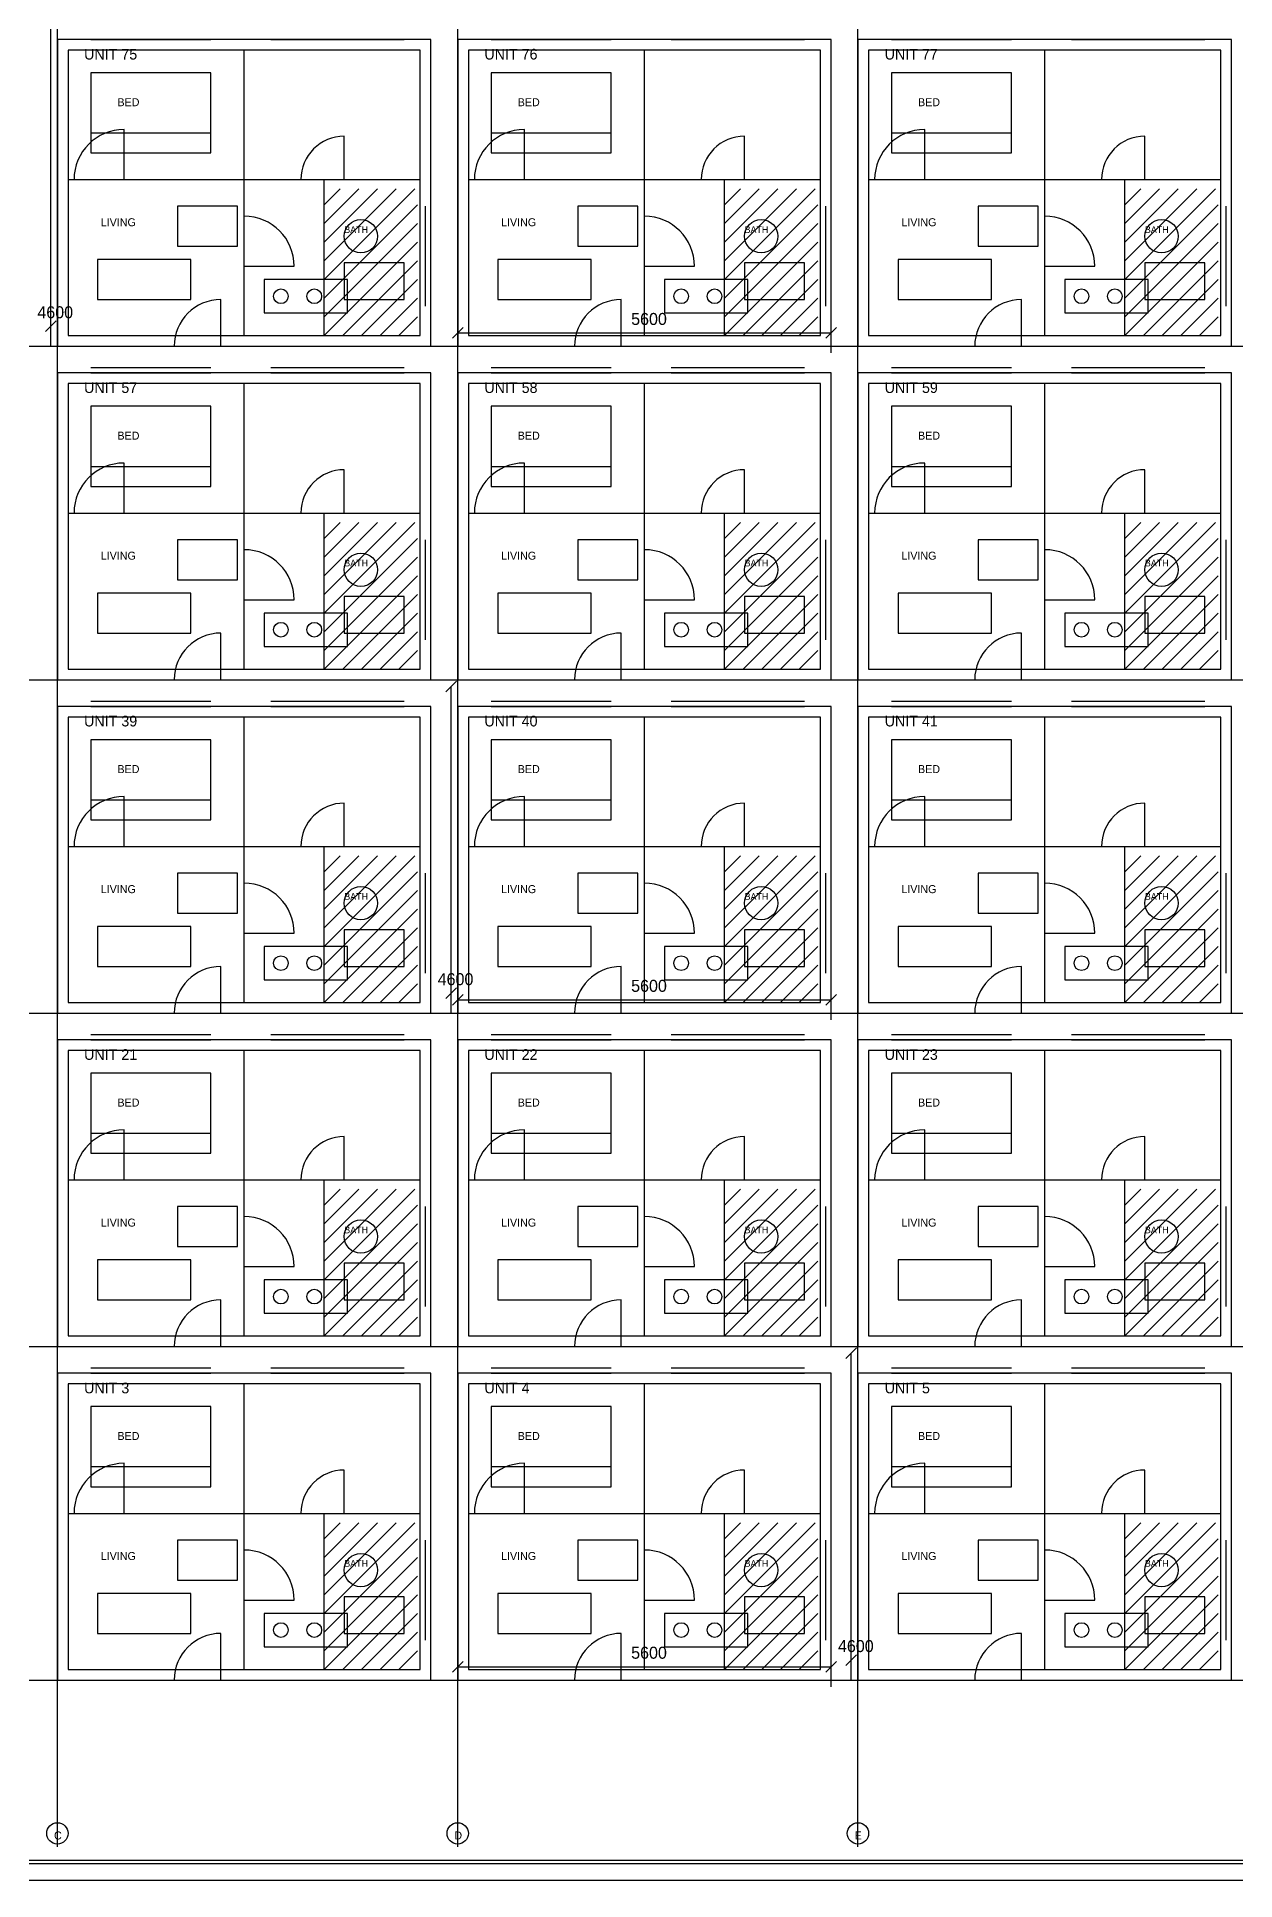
# Model space of a CAD drawing. Header units: millimetres. Extents: x -689 to 114080, y -500 to 99080.
# Drawn here: x 14693 to 32653, y 0 to 27640 of the extents above; entities that cross this region are included whole.
import ezdxf

# ---------------------------------------------------------------- set-up
doc = ezdxf.new("R2010")
doc.units = ezdxf.units.MM
for name, color, linetype in [('DIMENSIONS', 3, 'CONTINUOUS'), ('DOORS', 2, 'CONTINUOUS'), ('FURNITURE', 5, 'CONTINUOUS'), ('GRID', 8, 'CONTINUOUS'), ('HATCH_SIM', 9, 'CONTINUOUS'), ('TEXT', 6, 'CONTINUOUS'), ('WALLS', 7, 'CONTINUOUS'), ('WINDOWS', 4, 'CONTINUOUS')]:
    doc.layers.add(name, color=color, linetype=linetype)

msp = doc.modelspace()

# ---------------------------------------------------------------- linework, layer by layer
at = {"layer": 'DIMENSIONS'}
for p, q in [((14900, 23300), (14900, 27900)), ((14900, 27600), (14900, 27900)), ((14820, 23220), (14980, 23380)), ((14900, 23000), (14900, 23300)), ((20920, 23120), (21080, 23280)), ((26520, 23120), (26680, 23280)), ((21000, 23200), (26600, 23200)), ((21000, 22900), (21000, 23200)), ((26600, 22900), (26600, 23200)), ((20820, 17820), (20980, 17980)), ((20900, 13300), (20900, 17900)), ((20900, 17600), (20900, 17900)), ((20820, 13220), (20980, 13380)), ((20900, 13000), (20900, 13300)), ((20920, 13120), (21080, 13280)), ((26520, 13120), (26680, 13280)), ((21000, 13200), (26600, 13200)), ((21000, 12900), (21000, 13200)), ((26600, 12900), (26600, 13200)), ((26820, 7820), (26980, 7980)), ((26900, 3300), (26900, 7900)), ((26900, 7600), (26900, 7900)), ((26820, 3220), (26980, 3380)), ((20920, 3120), (21080, 3280)), ((21000, 3200), (26600, 3200)), ((21000, 2900), (21000, 3200)), ((26520, 3120), (26680, 3280)), ((26600, 2900), (26600, 3200)), ((26900, 3000), (26900, 3300)), ((0, 300), (114000, 300))]:
    msp.add_line(p, q, dxfattribs=at)
at = {"layer": 'DOORS'}
for p, q in [((16000, 25500), (16000, 26250)), ((19300, 25500), (19300, 26150)), ((22000, 25500), (22000, 26250)), ((25300, 25500), (25300, 26150)), ((28000, 25500), (28000, 26250)), ((31300, 25500), (31300, 26150)), ((17800, 24200), (18550, 24200)), ((23800, 24200), (24550, 24200)), ((29800, 24200), (30550, 24200)), ((17450, 23000), (17450, 23700)), ((23450, 23000), (23450, 23700)), ((29450, 23000), (29450, 23700)), ((16000, 20500), (16000, 21250)), ((19300, 20500), (19300, 21150)), ((22000, 20500), (22000, 21250)), ((25300, 20500), (25300, 21150)), ((28000, 20500), (28000, 21250)), ((31300, 20500), (31300, 21150)), ((17800, 19200), (18550, 19200)), ((23800, 19200), (24550, 19200)), ((29800, 19200), (30550, 19200)), ((17450, 18000), (17450, 18700)), ((23450, 18000), (23450, 18700)), ((29450, 18000), (29450, 18700)), ((16000, 15500), (16000, 16250)), ((19300, 15500), (19300, 16150)), ((22000, 15500), (22000, 16250)), ((25300, 15500), (25300, 16150)), ((28000, 15500), (28000, 16250)), ((31300, 15500), (31300, 16150)), ((17800, 14200), (18550, 14200)), ((23800, 14200), (24550, 14200)), ((29800, 14200), (30550, 14200)), ((17450, 13000), (17450, 13700)), ((23450, 13000), (23450, 13700)), ((29450, 13000), (29450, 13700)), ((16000, 10500), (16000, 11250)), ((19300, 10500), (19300, 11150)), ((22000, 10500), (22000, 11250)), ((25300, 10500), (25300, 11150)), ((28000, 10500), (28000, 11250)), ((31300, 10500), (31300, 11150)), ((17800, 9200), (18550, 9200)), ((23800, 9200), (24550, 9200)), ((29800, 9200), (30550, 9200)), ((17450, 8000), (17450, 8700)), ((23450, 8000), (23450, 8700)), ((29450, 8000), (29450, 8700)), ((16000, 5500), (16000, 6250)), ((19300, 5500), (19300, 6150)), ((22000, 5500), (22000, 6250)), ((25300, 5500), (25300, 6150)), ((28000, 5500), (28000, 6250)), ((31300, 5500), (31300, 6150)), ((17800, 4200), (18550, 4200)), ((23800, 4200), (24550, 4200)), ((29800, 4200), (30550, 4200)), ((17450, 3000), (17450, 3700)), ((23450, 3000), (23450, 3700)), ((29450, 3000), (29450, 3700))]:
    msp.add_line(p, q, dxfattribs=at)
for centre, radius, start, end in [((16000, 25500), 750, 90, 180), ((19300, 25500), 650, 90, 180), ((22000, 25500), 750, 90, 180), ((25300, 25500), 650, 90, 180), ((28000, 25500), 750, 90, 180), ((31300, 25500), 650, 90, 180), ((17800, 24200), 750, 0, 90), ((23800, 24200), 750, 0, 90), ((29800, 24200), 750, 0, 90), ((17450, 23000), 700, 90, 180), ((23450, 23000), 700, 90, 180), ((29450, 23000), 700, 90, 180), ((16000, 20500), 750, 90, 180), ((19300, 20500), 650, 90, 180), ((22000, 20500), 750, 90, 180), ((25300, 20500), 650, 90, 180), ((28000, 20500), 750, 90, 180), ((31300, 20500), 650, 90, 180), ((17800, 19200), 750, 0, 90), ((23800, 19200), 750, 0, 90), ((29800, 19200), 750, 0, 90), ((17450, 18000), 700, 90, 180), ((23450, 18000), 700, 90, 180), ((29450, 18000), 700, 90, 180), ((16000, 15500), 750, 90, 180), ((19300, 15500), 650, 90, 180), ((22000, 15500), 750, 90, 180), ((25300, 15500), 650, 90, 180), ((28000, 15500), 750, 90, 180), ((31300, 15500), 650, 90, 180), ((17800, 14200), 750, 0, 90), ((23800, 14200), 750, 0, 90), ((29800, 14200), 750, 0, 90), ((17450, 13000), 700, 90, 180), ((23450, 13000), 700, 90, 180), ((29450, 13000), 700, 90, 180), ((16000, 10500), 750, 90, 180), ((19300, 10500), 650, 90, 180), ((22000, 10500), 750, 90, 180), ((25300, 10500), 650, 90, 180), ((28000, 10500), 750, 90, 180), ((31300, 10500), 650, 90, 180), ((17800, 9200), 750, 0, 90), ((23800, 9200), 750, 0, 90), ((29800, 9200), 750, 0, 90), ((17450, 8000), 700, 90, 180), ((23450, 8000), 700, 90, 180), ((29450, 8000), 700, 90, 180), ((16000, 5500), 750, 90, 180), ((19300, 5500), 650, 90, 180), ((22000, 5500), 750, 90, 180), ((25300, 5500), 650, 90, 180), ((28000, 5500), 750, 90, 180), ((31300, 5500), 650, 90, 180), ((17800, 4200), 750, 0, 90), ((23800, 4200), 750, 0, 90), ((29800, 4200), 750, 0, 90), ((17450, 3000), 700, 90, 180), ((23450, 3000), 700, 90, 180), ((29450, 3000), 700, 90, 180)]:
    msp.add_arc(centre, radius, start, end, dxfattribs=at)
at = {"layer": 'FURNITURE'}
for p, q in [((17300, 27100), (15500, 27100)), ((15500, 27100), (15500, 25900)), ((17300, 25900), (17300, 27100)), ((23300, 27100), (21500, 27100)), ((21500, 27100), (21500, 25900)), ((23300, 25900), (23300, 27100)), ((29300, 27100), (27500, 27100)), ((27500, 27100), (27500, 25900)), ((29300, 25900), (29300, 27100)), ((15500, 26200), (17300, 26200)), ((21500, 26200), (23300, 26200)), ((27500, 26200), (29300, 26200)), ((15500, 25900), (17300, 25900)), ((21500, 25900), (23300, 25900)), ((27500, 25900), (29300, 25900)), ((17700, 25100), (16800, 25100)), ((16800, 25100), (16800, 24500)), ((17700, 24500), (17700, 25100)), ((23700, 25100), (22800, 25100)), ((22800, 25100), (22800, 24500)), ((23700, 24500), (23700, 25100)), ((29700, 25100), (28800, 25100)), ((28800, 25100), (28800, 24500)), ((29700, 24500), (29700, 25100)), ((16800, 24500), (17700, 24500)), ((22800, 24500), (23700, 24500)), ((28800, 24500), (29700, 24500)), ((17000, 24300), (15600, 24300)), ((15600, 24300), (15600, 23700)), ((17000, 23700), (17000, 24300)), ((20200, 24250), (19300, 24250)), ((19300, 24250), (19300, 23700)), ((20200, 23700), (20200, 24250)), ((23000, 24300), (21600, 24300)), ((21600, 24300), (21600, 23700)), ((23000, 23700), (23000, 24300)), ((26200, 24250), (25300, 24250)), ((25300, 24250), (25300, 23700)), ((26200, 23700), (26200, 24250)), ((29000, 24300), (27600, 24300)), ((27600, 24300), (27600, 23700)), ((29000, 23700), (29000, 24300)), ((32200, 24250), (31300, 24250)), ((31300, 24250), (31300, 23700)), ((32200, 23700), (32200, 24250)), ((19350, 24000), (18100, 24000)), ((18100, 24000), (18100, 23500)), ((19350, 23500), (19350, 24000)), ((25350, 24000), (24100, 24000)), ((24100, 24000), (24100, 23500)), ((25350, 23500), (25350, 24000)), ((31350, 24000), (30100, 24000)), ((30100, 24000), (30100, 23500)), ((31350, 23500), (31350, 24000)), ((15600, 23700), (17000, 23700)), ((18100, 23500), (19350, 23500)), ((19300, 23700), (20200, 23700)), ((21600, 23700), (23000, 23700)), ((24100, 23500), (25350, 23500)), ((25300, 23700), (26200, 23700)), ((27600, 23700), (29000, 23700)), ((30100, 23500), (31350, 23500)), ((31300, 23700), (32200, 23700)), ((17300, 22100), (15500, 22100)), ((15500, 22100), (15500, 20900)), ((17300, 20900), (17300, 22100)), ((23300, 22100), (21500, 22100)), ((21500, 22100), (21500, 20900)), ((23300, 20900), (23300, 22100)), ((29300, 22100), (27500, 22100)), ((27500, 22100), (27500, 20900)), ((29300, 20900), (29300, 22100)), ((15500, 21200), (17300, 21200)), ((21500, 21200), (23300, 21200)), ((27500, 21200), (29300, 21200)), ((15500, 20900), (17300, 20900)), ((21500, 20900), (23300, 20900)), ((27500, 20900), (29300, 20900)), ((17700, 20100), (16800, 20100)), ((16800, 20100), (16800, 19500)), ((17700, 19500), (17700, 20100)), ((23700, 20100), (22800, 20100)), ((22800, 20100), (22800, 19500)), ((23700, 19500), (23700, 20100)), ((29700, 20100), (28800, 20100)), ((28800, 20100), (28800, 19500)), ((29700, 19500), (29700, 20100)), ((16800, 19500), (17700, 19500)), ((22800, 19500), (23700, 19500)), ((28800, 19500), (29700, 19500)), ((17000, 19300), (15600, 19300)), ((15600, 19300), (15600, 18700)), ((17000, 18700), (17000, 19300)), ((20200, 19250), (19300, 19250)), ((19300, 19250), (19300, 18700)), ((20200, 18700), (20200, 19250)), ((23000, 19300), (21600, 19300)), ((21600, 19300), (21600, 18700)), ((23000, 18700), (23000, 19300)), ((26200, 19250), (25300, 19250)), ((25300, 19250), (25300, 18700)), ((26200, 18700), (26200, 19250)), ((29000, 19300), (27600, 19300)), ((27600, 19300), (27600, 18700)), ((29000, 18700), (29000, 19300)), ((32200, 19250), (31300, 19250)), ((31300, 19250), (31300, 18700)), ((32200, 18700), (32200, 19250)), ((19350, 19000), (18100, 19000)), ((18100, 19000), (18100, 18500)), ((19350, 18500), (19350, 19000)), ((25350, 19000), (24100, 19000)), ((24100, 19000), (24100, 18500)), ((25350, 18500), (25350, 19000)), ((31350, 19000), (30100, 19000)), ((30100, 19000), (30100, 18500)), ((31350, 18500), (31350, 19000)), ((15600, 18700), (17000, 18700)), ((19300, 18700), (20200, 18700)), ((21600, 18700), (23000, 18700)), ((25300, 18700), (26200, 18700)), ((27600, 18700), (29000, 18700)), ((31300, 18700), (32200, 18700)), ((18100, 18500), (19350, 18500)), ((24100, 18500), (25350, 18500)), ((30100, 18500), (31350, 18500)), ((17300, 17100), (15500, 17100)), ((15500, 17100), (15500, 15900)), ((17300, 15900), (17300, 17100)), ((23300, 17100), (21500, 17100)), ((21500, 17100), (21500, 15900)), ((23300, 15900), (23300, 17100)), ((29300, 17100), (27500, 17100)), ((27500, 17100), (27500, 15900)), ((29300, 15900), (29300, 17100)), ((15500, 16200), (17300, 16200)), ((21500, 16200), (23300, 16200)), ((27500, 16200), (29300, 16200)), ((15500, 15900), (17300, 15900)), ((21500, 15900), (23300, 15900)), ((27500, 15900), (29300, 15900)), ((17700, 15100), (16800, 15100)), ((16800, 15100), (16800, 14500)), ((17700, 14500), (17700, 15100)), ((23700, 15100), (22800, 15100)), ((22800, 15100), (22800, 14500)), ((23700, 14500), (23700, 15100)), ((29700, 15100), (28800, 15100)), ((28800, 15100), (28800, 14500)), ((29700, 14500), (29700, 15100)), ((16800, 14500), (17700, 14500)), ((22800, 14500), (23700, 14500)), ((28800, 14500), (29700, 14500)), ((17000, 14300), (15600, 14300)), ((15600, 14300), (15600, 13700)), ((17000, 13700), (17000, 14300)), ((20200, 14250), (19300, 14250)), ((19300, 14250), (19300, 13700)), ((20200, 13700), (20200, 14250)), ((23000, 14300), (21600, 14300)), ((21600, 14300), (21600, 13700)), ((23000, 13700), (23000, 14300)), ((26200, 14250), (25300, 14250)), ((25300, 14250), (25300, 13700)), ((26200, 13700), (26200, 14250)), ((29000, 14300), (27600, 14300)), ((27600, 14300), (27600, 13700)), ((29000, 13700), (29000, 14300)), ((32200, 14250), (31300, 14250)), ((31300, 14250), (31300, 13700)), ((32200, 13700), (32200, 14250)), ((19350, 14000), (18100, 14000)), ((18100, 14000), (18100, 13500)), ((19350, 13500), (19350, 14000)), ((25350, 14000), (24100, 14000)), ((24100, 14000), (24100, 13500)), ((25350, 13500), (25350, 14000)), ((31350, 14000), (30100, 14000)), ((30100, 14000), (30100, 13500)), ((31350, 13500), (31350, 14000)), ((15600, 13700), (17000, 13700)), ((19300, 13700), (20200, 13700)), ((21600, 13700), (23000, 13700)), ((25300, 13700), (26200, 13700)), ((27600, 13700), (29000, 13700)), ((31300, 13700), (32200, 13700)), ((18100, 13500), (19350, 13500)), ((24100, 13500), (25350, 13500)), ((30100, 13500), (31350, 13500)), ((17300, 12100), (15500, 12100)), ((15500, 12100), (15500, 10900)), ((17300, 10900), (17300, 12100)), ((23300, 12100), (21500, 12100)), ((21500, 12100), (21500, 10900)), ((23300, 10900), (23300, 12100)), ((29300, 12100), (27500, 12100)), ((27500, 12100), (27500, 10900)), ((29300, 10900), (29300, 12100)), ((15500, 11200), (17300, 11200)), ((21500, 11200), (23300, 11200)), ((27500, 11200), (29300, 11200)), ((15500, 10900), (17300, 10900)), ((21500, 10900), (23300, 10900)), ((27500, 10900), (29300, 10900)), ((17700, 10100), (16800, 10100)), ((16800, 10100), (16800, 9500)), ((17700, 9500), (17700, 10100)), ((23700, 10100), (22800, 10100)), ((22800, 10100), (22800, 9500)), ((23700, 9500), (23700, 10100)), ((29700, 10100), (28800, 10100)), ((28800, 10100), (28800, 9500)), ((29700, 9500), (29700, 10100)), ((16800, 9500), (17700, 9500)), ((22800, 9500), (23700, 9500)), ((28800, 9500), (29700, 9500)), ((17000, 9300), (15600, 9300)), ((15600, 9300), (15600, 8700)), ((17000, 8700), (17000, 9300)), ((20200, 9250), (19300, 9250)), ((19300, 9250), (19300, 8700)), ((20200, 8700), (20200, 9250)), ((23000, 9300), (21600, 9300)), ((21600, 9300), (21600, 8700)), ((23000, 8700), (23000, 9300)), ((26200, 9250), (25300, 9250)), ((25300, 9250), (25300, 8700)), ((26200, 8700), (26200, 9250)), ((29000, 9300), (27600, 9300)), ((27600, 9300), (27600, 8700)), ((29000, 8700), (29000, 9300)), ((32200, 9250), (31300, 9250)), ((31300, 9250), (31300, 8700)), ((32200, 8700), (32200, 9250)), ((19350, 9000), (18100, 9000)), ((18100, 9000), (18100, 8500)), ((19350, 8500), (19350, 9000)), ((25350, 9000), (24100, 9000)), ((24100, 9000), (24100, 8500)), ((25350, 8500), (25350, 9000)), ((31350, 9000), (30100, 9000)), ((30100, 9000), (30100, 8500)), ((31350, 8500), (31350, 9000)), ((15600, 8700), (17000, 8700)), ((19300, 8700), (20200, 8700)), ((21600, 8700), (23000, 8700)), ((25300, 8700), (26200, 8700)), ((27600, 8700), (29000, 8700)), ((31300, 8700), (32200, 8700)), ((18100, 8500), (19350, 8500)), ((24100, 8500), (25350, 8500)), ((30100, 8500), (31350, 8500)), ((17300, 7100), (15500, 7100)), ((15500, 7100), (15500, 5900)), ((17300, 5900), (17300, 7100)), ((23300, 7100), (21500, 7100)), ((21500, 7100), (21500, 5900)), ((23300, 5900), (23300, 7100)), ((29300, 7100), (27500, 7100)), ((27500, 7100), (27500, 5900)), ((29300, 5900), (29300, 7100)), ((15500, 6200), (17300, 6200)), ((21500, 6200), (23300, 6200)), ((27500, 6200), (29300, 6200)), ((15500, 5900), (17300, 5900)), ((21500, 5900), (23300, 5900)), ((27500, 5900), (29300, 5900)), ((17700, 5100), (16800, 5100)), ((16800, 5100), (16800, 4500)), ((17700, 4500), (17700, 5100)), ((23700, 5100), (22800, 5100)), ((22800, 5100), (22800, 4500)), ((23700, 4500), (23700, 5100)), ((29700, 5100), (28800, 5100)), ((28800, 5100), (28800, 4500)), ((29700, 4500), (29700, 5100)), ((16800, 4500), (17700, 4500)), ((22800, 4500), (23700, 4500)), ((28800, 4500), (29700, 4500)), ((17000, 4300), (15600, 4300)), ((15600, 4300), (15600, 3700)), ((17000, 3700), (17000, 4300)), ((20200, 4250), (19300, 4250)), ((19300, 4250), (19300, 3700)), ((20200, 3700), (20200, 4250)), ((23000, 4300), (21600, 4300)), ((21600, 4300), (21600, 3700)), ((23000, 3700), (23000, 4300)), ((26200, 4250), (25300, 4250)), ((25300, 4250), (25300, 3700)), ((26200, 3700), (26200, 4250)), ((29000, 4300), (27600, 4300)), ((27600, 4300), (27600, 3700)), ((29000, 3700), (29000, 4300)), ((32200, 4250), (31300, 4250)), ((31300, 4250), (31300, 3700)), ((32200, 3700), (32200, 4250)), ((19350, 4000), (18100, 4000)), ((18100, 4000), (18100, 3500)), ((19350, 3500), (19350, 4000)), ((25350, 4000), (24100, 4000)), ((24100, 4000), (24100, 3500)), ((25350, 3500), (25350, 4000)), ((31350, 4000), (30100, 4000)), ((30100, 4000), (30100, 3500)), ((31350, 3500), (31350, 4000)), ((15600, 3700), (17000, 3700)), ((19300, 3700), (20200, 3700)), ((21600, 3700), (23000, 3700)), ((25300, 3700), (26200, 3700)), ((27600, 3700), (29000, 3700)), ((31300, 3700), (32200, 3700)), ((18100, 3500), (19350, 3500)), ((24100, 3500), (25350, 3500)), ((30100, 3500), (31350, 3500))]:
    msp.add_line(p, q, dxfattribs=at)
for centre, radius in [((19550, 24650), 250), ((25550, 24650), 250), ((31550, 24650), 250), ((18350, 23750), 110), ((18850, 23750), 110), ((24350, 23750), 110), ((24850, 23750), 110), ((30350, 23750), 110), ((30850, 23750), 110), ((19550, 19650), 250), ((25550, 19650), 250), ((31550, 19650), 250), ((18350, 18750), 110), ((18850, 18750), 110), ((24350, 18750), 110), ((24850, 18750), 110), ((30350, 18750), 110), ((30850, 18750), 110), ((19550, 14650), 250), ((25550, 14650), 250), ((31550, 14650), 250), ((18350, 13750), 110), ((18850, 13750), 110), ((24350, 13750), 110), ((24850, 13750), 110), ((30350, 13750), 110), ((30850, 13750), 110), ((19550, 9650), 250), ((25550, 9650), 250), ((31550, 9650), 250), ((18350, 8750), 110), ((18850, 8750), 110), ((24350, 8750), 110), ((24850, 8750), 110), ((30350, 8750), 110), ((30850, 8750), 110), ((19550, 4650), 250), ((25550, 4650), 250), ((31550, 4650), 250), ((18350, 3750), 110), ((18850, 3750), 110), ((24350, 3750), 110), ((24850, 3750), 110), ((30350, 3750), 110), ((30850, 3750), 110)]:
    msp.add_circle(centre, radius, dxfattribs=at)
at = {"layer": 'GRID'}
for p, q in [((15000, 500), (15000, 97700)), ((21000, 500), (21000, 97700)), ((27000, 500), (27000, 97700)), ((500, 23000), (113500, 23000)), ((500, 18000), (113500, 18000)), ((500, 13000), (113500, 13000)), ((500, 8000), (113500, 8000)), ((500, 3000), (113500, 3000))]:
    msp.add_line(p, q, dxfattribs=at)
for centre in [(15000, 700), (21000, 700), (27000, 700)]:
    msp.add_circle(centre, 160, dxfattribs=at)
at = {"layer": 'HATCH_SIM'}
for p, q in [((19000, 25120), (19240, 25360)), ((19000, 24840), (19520, 25360)), ((19000, 24560), (19800, 25360)), ((19000, 24280), (20080, 25360)), ((19000, 24000), (20360, 25360)), ((25000, 25120), (25240, 25360)), ((25000, 24840), (25520, 25360)), ((25000, 24560), (25800, 25360)), ((25000, 24280), (26080, 25360)), ((25000, 24000), (26360, 25360)), ((31000, 25120), (31240, 25360)), ((31000, 24840), (31520, 25360)), ((31000, 24560), (31800, 25360)), ((31000, 24280), (32080, 25360)), ((31000, 24000), (32360, 25360)), ((19000, 23720), (20400, 25120)), ((25000, 23720), (26400, 25120)), ((31000, 23720), (32400, 25120)), ((19000, 23440), (20400, 24840)), ((25000, 23440), (26400, 24840)), ((31000, 23440), (32400, 24840)), ((19000, 23160), (20400, 24560)), ((25000, 23160), (26400, 24560)), ((31000, 23160), (32400, 24560)), ((19280, 23160), (20400, 24280)), ((25280, 23160), (26400, 24280)), ((31280, 23160), (32400, 24280)), ((19560, 23160), (20400, 24000)), ((25560, 23160), (26400, 24000)), ((31560, 23160), (32400, 24000)), ((19840, 23160), (20400, 23720)), ((25840, 23160), (26400, 23720)), ((31840, 23160), (32400, 23720)), ((20120, 23160), (20400, 23440)), ((26120, 23160), (26400, 23440)), ((32120, 23160), (32400, 23440)), ((20400, 23160), (20400, 23160)), ((26400, 23160), (26400, 23160)), ((32400, 23160), (32400, 23160)), ((19000, 20120), (19240, 20360)), ((19000, 19840), (19520, 20360)), ((19000, 19560), (19800, 20360)), ((19000, 19280), (20080, 20360)), ((19000, 19000), (20360, 20360)), ((25000, 20120), (25240, 20360)), ((25000, 19840), (25520, 20360)), ((25000, 19560), (25800, 20360)), ((25000, 19280), (26080, 20360)), ((25000, 19000), (26360, 20360)), ((31000, 20120), (31240, 20360)), ((31000, 19840), (31520, 20360)), ((31000, 19560), (31800, 20360)), ((31000, 19280), (32080, 20360)), ((31000, 19000), (32360, 20360)), ((19000, 18720), (20400, 20120)), ((25000, 18720), (26400, 20120)), ((31000, 18720), (32400, 20120)), ((19000, 18440), (20400, 19840)), ((25000, 18440), (26400, 19840)), ((31000, 18440), (32400, 19840)), ((19000, 18160), (20400, 19560)), ((25000, 18160), (26400, 19560)), ((31000, 18160), (32400, 19560)), ((19280, 18160), (20400, 19280)), ((25280, 18160), (26400, 19280)), ((31280, 18160), (32400, 19280)), ((19560, 18160), (20400, 19000)), ((25560, 18160), (26400, 19000)), ((31560, 18160), (32400, 19000)), ((19840, 18160), (20400, 18720)), ((25840, 18160), (26400, 18720)), ((31840, 18160), (32400, 18720)), ((20120, 18160), (20400, 18440)), ((26120, 18160), (26400, 18440)), ((32120, 18160), (32400, 18440)), ((20400, 18160), (20400, 18160)), ((26400, 18160), (26400, 18160)), ((32400, 18160), (32400, 18160)), ((19000, 15120), (19240, 15360)), ((19000, 14840), (19520, 15360)), ((19000, 14560), (19800, 15360)), ((19000, 14280), (20080, 15360)), ((19000, 14000), (20360, 15360)), ((25000, 15120), (25240, 15360)), ((25000, 14840), (25520, 15360)), ((25000, 14560), (25800, 15360)), ((25000, 14280), (26080, 15360)), ((25000, 14000), (26360, 15360)), ((31000, 15120), (31240, 15360)), ((31000, 14840), (31520, 15360)), ((31000, 14560), (31800, 15360)), ((31000, 14280), (32080, 15360)), ((31000, 14000), (32360, 15360)), ((19000, 13720), (20400, 15120)), ((25000, 13720), (26400, 15120)), ((31000, 13720), (32400, 15120)), ((19000, 13440), (20400, 14840)), ((25000, 13440), (26400, 14840)), ((31000, 13440), (32400, 14840)), ((19000, 13160), (20400, 14560)), ((25000, 13160), (26400, 14560)), ((31000, 13160), (32400, 14560)), ((19280, 13160), (20400, 14280)), ((25280, 13160), (26400, 14280)), ((31280, 13160), (32400, 14280)), ((19560, 13160), (20400, 14000)), ((25560, 13160), (26400, 14000)), ((31560, 13160), (32400, 14000)), ((19840, 13160), (20400, 13720)), ((25840, 13160), (26400, 13720)), ((31840, 13160), (32400, 13720)), ((20120, 13160), (20400, 13440)), ((26120, 13160), (26400, 13440)), ((32120, 13160), (32400, 13440)), ((20400, 13160), (20400, 13160)), ((26400, 13160), (26400, 13160)), ((32400, 13160), (32400, 13160)), ((19000, 10120), (19240, 10360)), ((19000, 9840), (19520, 10360)), ((19000, 9560), (19800, 10360)), ((19000, 9280), (20080, 10360)), ((19000, 9000), (20360, 10360)), ((25000, 10120), (25240, 10360)), ((25000, 9840), (25520, 10360)), ((25000, 9560), (25800, 10360)), ((25000, 9280), (26080, 10360)), ((25000, 9000), (26360, 10360)), ((31000, 10120), (31240, 10360)), ((31000, 9840), (31520, 10360)), ((31000, 9560), (31800, 10360)), ((31000, 9280), (32080, 10360)), ((31000, 9000), (32360, 10360)), ((19000, 8720), (20400, 10120)), ((25000, 8720), (26400, 10120)), ((31000, 8720), (32400, 10120)), ((19000, 8440), (20400, 9840)), ((25000, 8440), (26400, 9840)), ((31000, 8440), (32400, 9840)), ((19000, 8160), (20400, 9560)), ((25000, 8160), (26400, 9560)), ((31000, 8160), (32400, 9560)), ((19280, 8160), (20400, 9280)), ((25280, 8160), (26400, 9280)), ((31280, 8160), (32400, 9280)), ((19560, 8160), (20400, 9000)), ((25560, 8160), (26400, 9000)), ((31560, 8160), (32400, 9000)), ((19840, 8160), (20400, 8720)), ((25840, 8160), (26400, 8720)), ((31840, 8160), (32400, 8720)), ((20120, 8160), (20400, 8440)), ((26120, 8160), (26400, 8440)), ((32120, 8160), (32400, 8440)), ((20400, 8160), (20400, 8160)), ((26400, 8160), (26400, 8160)), ((32400, 8160), (32400, 8160)), ((19000, 5120), (19240, 5360)), ((19000, 4840), (19520, 5360)), ((19000, 4560), (19800, 5360)), ((19000, 4280), (20080, 5360)), ((19000, 4000), (20360, 5360)), ((25000, 5120), (25240, 5360)), ((25000, 4840), (25520, 5360)), ((25000, 4560), (25800, 5360)), ((25000, 4280), (26080, 5360)), ((25000, 4000), (26360, 5360)), ((31000, 5120), (31240, 5360)), ((31000, 4840), (31520, 5360)), ((31000, 4560), (31800, 5360)), ((31000, 4280), (32080, 5360)), ((31000, 4000), (32360, 5360)), ((19000, 3720), (20400, 5120)), ((25000, 3720), (26400, 5120)), ((31000, 3720), (32400, 5120)), ((19000, 3440), (20400, 4840)), ((25000, 3440), (26400, 4840)), ((31000, 3440), (32400, 4840)), ((19000, 3160), (20400, 4560)), ((25000, 3160), (26400, 4560)), ((31000, 3160), (32400, 4560)), ((19280, 3160), (20400, 4280)), ((25280, 3160), (26400, 4280)), ((31280, 3160), (32400, 4280)), ((19560, 3160), (20400, 4000)), ((25560, 3160), (26400, 4000)), ((31560, 3160), (32400, 4000)), ((19840, 3160), (20400, 3720)), ((25840, 3160), (26400, 3720)), ((31840, 3160), (32400, 3720)), ((20120, 3160), (20400, 3440)), ((26120, 3160), (26400, 3440)), ((32120, 3160), (32400, 3440)), ((20400, 3160), (20400, 3160)), ((26400, 3160), (26400, 3160)), ((32400, 3160), (32400, 3160))]:
    msp.add_line(p, q, dxfattribs=at)
at = {"layer": 'WALLS'}
for p, q in [((20600, 27600), (15000, 27600)), ((15000, 27600), (15000, 23000)), ((20440, 27440), (15160, 27440)), ((15160, 27440), (15160, 23160)), ((17800, 23160), (17800, 27440)), ((20440, 23160), (20440, 27440)), ((20600, 23000), (20600, 27600)), ((26600, 27600), (21000, 27600)), ((21000, 27600), (21000, 23000)), ((26440, 27440), (21160, 27440)), ((21160, 27440), (21160, 23160)), ((23800, 23160), (23800, 27440)), ((26440, 23160), (26440, 27440)), ((26600, 23000), (26600, 27600)), ((32600, 27600), (27000, 27600)), ((27000, 27600), (27000, 23000)), ((32440, 27440), (27160, 27440)), ((27160, 27440), (27160, 23160)), ((29800, 23160), (29800, 27440)), ((32440, 23160), (32440, 27440)), ((32600, 23000), (32600, 27600)), ((15160, 25500), (20440, 25500)), ((19000, 23160), (19000, 25500)), ((21160, 25500), (26440, 25500)), ((25000, 23160), (25000, 25500)), ((27160, 25500), (32440, 25500)), ((31000, 23160), (31000, 25500)), ((15000, 23000), (20600, 23000)), ((15160, 23160), (20440, 23160)), ((21000, 23000), (26600, 23000)), ((21160, 23160), (26440, 23160)), ((27000, 23000), (32600, 23000)), ((27160, 23160), (32440, 23160)), ((20600, 22600), (15000, 22600)), ((15000, 22600), (15000, 18000)), ((20440, 22440), (15160, 22440)), ((15160, 22440), (15160, 18160)), ((17800, 18160), (17800, 22440)), ((20440, 18160), (20440, 22440)), ((20600, 18000), (20600, 22600)), ((26600, 22600), (21000, 22600)), ((21000, 22600), (21000, 18000)), ((26440, 22440), (21160, 22440)), ((21160, 22440), (21160, 18160)), ((23800, 18160), (23800, 22440)), ((26440, 18160), (26440, 22440)), ((26600, 18000), (26600, 22600)), ((32600, 22600), (27000, 22600)), ((27000, 22600), (27000, 18000)), ((32440, 22440), (27160, 22440)), ((27160, 22440), (27160, 18160)), ((29800, 18160), (29800, 22440)), ((32440, 18160), (32440, 22440)), ((32600, 18000), (32600, 22600)), ((15160, 20500), (20440, 20500)), ((19000, 18160), (19000, 20500)), ((21160, 20500), (26440, 20500)), ((25000, 18160), (25000, 20500)), ((27160, 20500), (32440, 20500)), ((31000, 18160), (31000, 20500)), ((15000, 18000), (20600, 18000)), ((15160, 18160), (20440, 18160)), ((21000, 18000), (26600, 18000)), ((21160, 18160), (26440, 18160)), ((27000, 18000), (32600, 18000)), ((27160, 18160), (32440, 18160)), ((20600, 17600), (15000, 17600)), ((15000, 17600), (15000, 13000)), ((20440, 17440), (15160, 17440)), ((15160, 17440), (15160, 13160)), ((17800, 13160), (17800, 17440)), ((20440, 13160), (20440, 17440)), ((20600, 13000), (20600, 17600)), ((26600, 17600), (21000, 17600)), ((21000, 17600), (21000, 13000)), ((26440, 17440), (21160, 17440)), ((21160, 17440), (21160, 13160)), ((23800, 13160), (23800, 17440)), ((26440, 13160), (26440, 17440)), ((26600, 13000), (26600, 17600)), ((32600, 17600), (27000, 17600)), ((27000, 17600), (27000, 13000)), ((32440, 17440), (27160, 17440)), ((27160, 17440), (27160, 13160)), ((29800, 13160), (29800, 17440)), ((32440, 13160), (32440, 17440)), ((32600, 13000), (32600, 17600)), ((15160, 15500), (20440, 15500)), ((19000, 13160), (19000, 15500)), ((21160, 15500), (26440, 15500)), ((25000, 13160), (25000, 15500)), ((27160, 15500), (32440, 15500)), ((31000, 13160), (31000, 15500)), ((15000, 13000), (20600, 13000)), ((15160, 13160), (20440, 13160)), ((21000, 13000), (26600, 13000)), ((21160, 13160), (26440, 13160)), ((27000, 13000), (32600, 13000)), ((27160, 13160), (32440, 13160)), ((20600, 12600), (15000, 12600)), ((15000, 12600), (15000, 8000)), ((20440, 12440), (15160, 12440)), ((15160, 12440), (15160, 8160)), ((17800, 8160), (17800, 12440)), ((20440, 8160), (20440, 12440)), ((20600, 8000), (20600, 12600)), ((26600, 12600), (21000, 12600)), ((21000, 12600), (21000, 8000)), ((26440, 12440), (21160, 12440)), ((21160, 12440), (21160, 8160)), ((23800, 8160), (23800, 12440)), ((26440, 8160), (26440, 12440)), ((26600, 8000), (26600, 12600)), ((32600, 12600), (27000, 12600)), ((27000, 12600), (27000, 8000)), ((32440, 12440), (27160, 12440)), ((27160, 12440), (27160, 8160)), ((29800, 8160), (29800, 12440)), ((32440, 8160), (32440, 12440)), ((32600, 8000), (32600, 12600)), ((15160, 10500), (20440, 10500)), ((19000, 8160), (19000, 10500)), ((21160, 10500), (26440, 10500)), ((25000, 8160), (25000, 10500)), ((27160, 10500), (32440, 10500)), ((31000, 8160), (31000, 10500)), ((15160, 8160), (20440, 8160)), ((21160, 8160), (26440, 8160)), ((27160, 8160), (32440, 8160)), ((15000, 8000), (20600, 8000)), ((21000, 8000), (26600, 8000)), ((27000, 8000), (32600, 8000)), ((20600, 7600), (15000, 7600)), ((15000, 7600), (15000, 3000)), ((20600, 3000), (20600, 7600)), ((26600, 7600), (21000, 7600)), ((21000, 7600), (21000, 3000)), ((26600, 3000), (26600, 7600)), ((32600, 7600), (27000, 7600)), ((27000, 7600), (27000, 3000)), ((32600, 3000), (32600, 7600)), ((20440, 7440), (15160, 7440)), ((15160, 7440), (15160, 3160)), ((17800, 3160), (17800, 7440)), ((20440, 3160), (20440, 7440)), ((26440, 7440), (21160, 7440)), ((21160, 7440), (21160, 3160)), ((23800, 3160), (23800, 7440)), ((26440, 3160), (26440, 7440)), ((32440, 7440), (27160, 7440)), ((27160, 7440), (27160, 3160)), ((29800, 3160), (29800, 7440)), ((32440, 3160), (32440, 7440)), ((15160, 5500), (20440, 5500)), ((19000, 3160), (19000, 5500)), ((21160, 5500), (26440, 5500)), ((25000, 3160), (25000, 5500)), ((27160, 5500), (32440, 5500)), ((31000, 3160), (31000, 5500)), ((15160, 3160), (20440, 3160)), ((21160, 3160), (26440, 3160)), ((27160, 3160), (32440, 3160)), ((15000, 3000), (20600, 3000)), ((21000, 3000), (26600, 3000)), ((27000, 3000), (32600, 3000)), ((0, 0), (114000, 0)), ((250, 250), (113750, 250))]:
    msp.add_line(p, q, dxfattribs=at)
at = {"layer": 'WINDOWS'}
for p, q in [((15500, 27600), (17300, 27600)), ((18200, 27600), (20200, 27600)), ((21500, 27600), (23300, 27600)), ((24200, 27600), (26200, 27600)), ((27500, 27600), (29300, 27600)), ((30200, 27600), (32200, 27600)), ((20520, 23600), (20520, 25100)), ((20600, 23600), (20600, 25100)), ((26520, 23600), (26520, 25100)), ((26600, 23600), (26600, 25100)), ((32520, 23600), (32520, 25100)), ((32600, 23600), (32600, 25100)), ((15500, 22680), (17300, 22680)), ((18200, 22680), (20200, 22680)), ((21500, 22680), (23300, 22680)), ((24200, 22680), (26200, 22680)), ((27500, 22680), (29300, 22680)), ((30200, 22680), (32200, 22680)), ((15500, 22600), (17300, 22600)), ((18200, 22600), (20200, 22600)), ((21500, 22600), (23300, 22600)), ((24200, 22600), (26200, 22600)), ((27500, 22600), (29300, 22600)), ((30200, 22600), (32200, 22600)), ((20520, 18600), (20520, 20100)), ((20600, 18600), (20600, 20100)), ((26520, 18600), (26520, 20100)), ((26600, 18600), (26600, 20100)), ((32520, 18600), (32520, 20100)), ((32600, 18600), (32600, 20100)), ((15500, 17680), (17300, 17680)), ((15500, 17600), (17300, 17600)), ((18200, 17680), (20200, 17680)), ((18200, 17600), (20200, 17600)), ((21500, 17680), (23300, 17680)), ((21500, 17600), (23300, 17600)), ((24200, 17680), (26200, 17680)), ((24200, 17600), (26200, 17600)), ((27500, 17680), (29300, 17680)), ((27500, 17600), (29300, 17600)), ((30200, 17680), (32200, 17680)), ((30200, 17600), (32200, 17600)), ((20520, 13600), (20520, 15100)), ((20600, 13600), (20600, 15100)), ((26520, 13600), (26520, 15100)), ((26600, 13600), (26600, 15100)), ((32520, 13600), (32520, 15100)), ((32600, 13600), (32600, 15100)), ((15500, 12680), (17300, 12680)), ((15500, 12600), (17300, 12600)), ((18200, 12680), (20200, 12680)), ((18200, 12600), (20200, 12600)), ((21500, 12680), (23300, 12680)), ((21500, 12600), (23300, 12600)), ((24200, 12680), (26200, 12680)), ((24200, 12600), (26200, 12600)), ((27500, 12680), (29300, 12680)), ((27500, 12600), (29300, 12600)), ((30200, 12680), (32200, 12680)), ((30200, 12600), (32200, 12600)), ((20520, 8600), (20520, 10100)), ((20600, 8600), (20600, 10100)), ((26520, 8600), (26520, 10100)), ((26600, 8600), (26600, 10100)), ((32520, 8600), (32520, 10100)), ((32600, 8600), (32600, 10100)), ((15500, 7680), (17300, 7680)), ((15500, 7600), (17300, 7600)), ((18200, 7680), (20200, 7680)), ((18200, 7600), (20200, 7600)), ((21500, 7680), (23300, 7680)), ((21500, 7600), (23300, 7600)), ((24200, 7680), (26200, 7680)), ((24200, 7600), (26200, 7600)), ((27500, 7680), (29300, 7680)), ((27500, 7600), (29300, 7600)), ((30200, 7680), (32200, 7680)), ((30200, 7600), (32200, 7600)), ((20520, 3600), (20520, 5100)), ((20600, 3600), (20600, 5100)), ((26520, 3600), (26520, 5100)), ((26600, 3600), (26600, 5100)), ((32520, 3600), (32520, 5100)), ((32600, 3600), (32600, 5100))]:
    msp.add_line(p, q, dxfattribs=at)

# ---------------------------------------------------------------- texts
at = {"layer": 'DIMENSIONS'}
for s, p in [('4600', (14700, 23420)), ('5600', (23600, 23320)), ('4600', (20700, 13420)), ('5600', (23600, 13320)), ('4600', (26700, 3420)), ('5600', (23600, 3320))]:
    msp.add_text(s, height=180, dxfattribs=at).set_placement(p)
at = {"layer": 'GRID'}
for s, p in [('C', (14950, 610)), ('D', (20950, 610)), ('E', (26950, 610))]:
    msp.add_text(s, height=120, dxfattribs=at).set_placement(p)
at = {"layer": 'TEXT'}
for s, height, p in [('UNIT 75', 160, (15400, 27300)), ('UNIT 76', 160, (21400, 27300)), ('UNIT 77', 160, (27400, 27300)), ('BED', 120, (15900, 26600)), ('BED', 120, (21900, 26600)), ('BED', 120, (27900, 26600)), ('LIVING', 120, (15650, 24800)), ('LIVING', 120, (21650, 24800)), ('LIVING', 120, (27650, 24800)), ('BATH', 100, (19300, 24700)), ('BATH', 100, (25300, 24700)), ('BATH', 100, (31300, 24700)), ('UNIT 57', 160, (15400, 22300)), ('UNIT 58', 160, (21400, 22300)), ('UNIT 59', 160, (27400, 22300)), ('BED', 120, (15900, 21600)), ('BED', 120, (21900, 21600)), ('BED', 120, (27900, 21600)), ('LIVING', 120, (15650, 19800)), ('LIVING', 120, (21650, 19800)), ('LIVING', 120, (27650, 19800)), ('BATH', 100, (19300, 19700)), ('BATH', 100, (25300, 19700)), ('BATH', 100, (31300, 19700)), ('UNIT 39', 160, (15400, 17300)), ('UNIT 40', 160, (21400, 17300)), ('UNIT 41', 160, (27400, 17300)), ('BED', 120, (15900, 16600)), ('BED', 120, (21900, 16600)), ('BED', 120, (27900, 16600)), ('LIVING', 120, (15650, 14800)), ('BATH', 100, (19300, 14700)), ('LIVING', 120, (21650, 14800)), ('BATH', 100, (25300, 14700)), ('LIVING', 120, (27650, 14800)), ('BATH', 100, (31300, 14700)), ('UNIT 21', 160, (15400, 12300)), ('UNIT 22', 160, (21400, 12300)), ('UNIT 23', 160, (27400, 12300)), ('BED', 120, (15900, 11600)), ('BED', 120, (21900, 11600)), ('BED', 120, (27900, 11600)), ('LIVING', 120, (15650, 9800)), ('BATH', 100, (19300, 9700)), ('LIVING', 120, (21650, 9800)), ('BATH', 100, (25300, 9700)), ('LIVING', 120, (27650, 9800)), ('BATH', 100, (31300, 9700)), ('UNIT 3', 160, (15400, 7300)), ('UNIT 4', 160, (21400, 7300)), ('UNIT 5', 160, (27400, 7300)), ('BED', 120, (15900, 6600)), ('BED', 120, (21900, 6600)), ('BED', 120, (27900, 6600)), ('LIVING', 120, (15650, 4800)), ('BATH', 100, (19300, 4700)), ('LIVING', 120, (21650, 4800)), ('BATH', 100, (25300, 4700)), ('LIVING', 120, (27650, 4800)), ('BATH', 100, (31300, 4700))]:
    msp.add_text(s, height=height, dxfattribs=at).set_placement(p)

doc.saveas('drawing.dxf')
